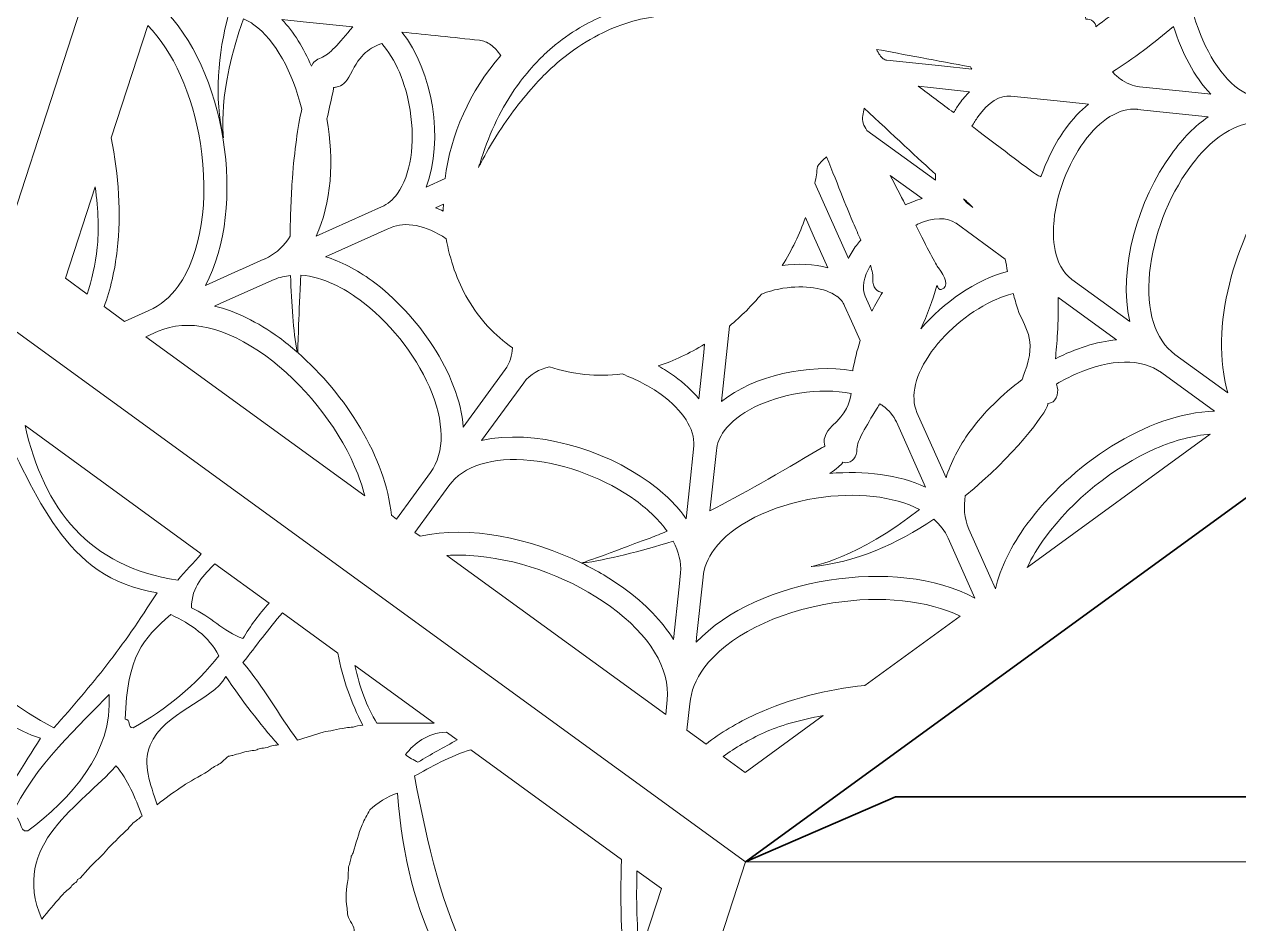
# Model space of a CAD drawing. Header units: millimetres. Extents: x -210 to 134, y -139 to 86.
# Drawn here: x 71.32 to 109.98, y 37.62 to 66.24 of the extents above; entities that cross this region are included whole.
import ezdxf

# ---------------------------------------------------------------- set-up
doc = ezdxf.new("R2010")
doc.units = ezdxf.units.MM
doc.header["$MEASUREMENT"] = 0
for name, color, linetype in [('Side 2 Detail', 7, 'Continuous'), ('Side 2 Outline', 7, 'Continuous'), ('Side 2 Scoring', 7, 'Continuous')]:
    doc.layers.add(name, color=color, linetype=linetype)

msp = doc.modelspace()

# ---------------------------------------------------------------- linework, layer by layer
at = {"layer": 'Side 2 Detail', "color": 250, "lineweight": 9}
for points, knots in [([(110.4637, 72.009), (110.5381, 70.2847), (110.2777, 68.8652), (110.1288, 68.6604), (110.1288, 68.6604), (110.1233, 68.653), (110.1178, 68.6471), (110.1123, 68.64), (110.1123, 68.64), (110.1353, 68.6066), (110.1495, 68.5806), (110.155, 68.568), (110.155, 68.568), (110.2415, 68.3608), (110.0699, 68.1482), (109.8535, 68.0551), (109.8535, 68.0551), (109.5762, 67.9343), (109.2858, 67.5445), (108.7653, 67.0003), (108.7653, 67.0003), (108.6784, 66.9099), (108.5861, 66.8186), (108.4934, 66.7277), (108.4934, 66.7277), (108.788, 65.598), (109.3271, 64.6548), (109.9772, 64.1826), (109.9772, 64.1826), (110.2525, 63.983), (110.5443, 63.8651), (110.8444, 63.8314)], [0, 0, 0, 0, 0.1111111, 0.1111111, 0.1111111, 0.1111111, 0.2222222, 0.2222222, 0.2222222, 0.2222222, 0.3333333, 0.3333333, 0.3333333, 0.3333333, 0.4444444, 0.4444444, 0.4444444, 0.4444444, 0.5555556, 0.5555556, 0.5555556, 0.5555556, 0.6666667, 0.6666667, 0.6666667, 0.6666667, 0.7777778, 0.7777778, 0.7777778, 0.7777778, 1, 1, 1, 1]), ([(105.9203, 69.9866), (105.7232, 69.8963), (105.5503, 69.7519), (105.4073, 69.5552), (105.4073, 69.5552), (104.9901, 68.9825), (104.8354, 67.9658), (105.0056, 66.9016), (105.0056, 66.9016), (105.0321, 66.7325), (105.0686, 66.5689), (105.1093, 66.4085), (105.1093, 66.4085), (105.2981, 66.4185), (105.4335, 66.2874), (105.4283, 66.1585), (105.4283, 66.1585), (105.9606, 66.5973), (106.6761, 67.0319), (107.4513, 67.3881), (107.4513, 67.3881), (107.5026, 67.4119), (107.5553, 67.431), (107.608, 67.4492), (107.608, 67.4492), (107.4334, 68.6833), (107.5429, 69.9502), (107.996, 70.9105)], [0, 0, 0, 0, 0.125, 0.125, 0.125, 0.125, 0.25, 0.25, 0.25, 0.25, 0.375, 0.375, 0.375, 0.375, 0.5, 0.5, 0.5, 0.5, 0.625, 0.625, 0.625, 0.625, 0.75, 0.75, 0.75, 0.75, 1, 1, 1, 1]), ([(87.6103, 64.3547), (87.7712, 64.53), (87.9324, 64.6971), (88.0923, 64.843), (88.0923, 64.843), (88.3296, 65.0606), (88.5674, 65.2506), (88.8054, 65.4204), (88.8054, 65.4204), (89.1592, 65.6731), (89.5127, 65.8752), (89.8627, 66.0347), (89.8627, 66.0347), (89.9712, 66.0841), (90.0794, 66.1296), (90.1872, 66.1711), (90.1872, 66.1711), (90.5238, 66.3005), (90.857, 66.3926), (91.1839, 66.4521), (91.1839, 66.4521), (91.8181, 66.5673), (92.4296, 66.5646), (92.9991, 66.4877), (92.9991, 66.4877), (92.5385, 66.7652), (91.9456, 66.8934), (91.2927, 66.86), (91.2927, 66.86), (91.0433, 66.8475), (90.7846, 66.8088), (90.5217, 66.7475), (90.5217, 66.7475), (90.0205, 66.631), (89.5027, 66.4269), (88.9945, 66.1258), (88.9945, 66.1258), (88.6958, 65.9489), (88.4013, 65.737), (88.1153, 65.493), (88.1153, 65.493), (88.0585, 65.4442), (88.0006, 65.3977), (87.9438, 65.346), (87.9438, 65.346), (87.7774, 65.1932), (87.6223, 65.0304), (87.4728, 64.8628), (87.4728, 64.8628), (87.272, 64.6375), (87.0853, 64.4015), (86.9154, 64.1531), (86.9154, 64.1531), (86.4324, 63.4462), (86.0745, 62.654), (85.8257, 61.8263), (85.8257, 61.8263), (85.8123, 61.7808), (85.7961, 61.7361), (85.783, 61.6901), (85.783, 61.6901), (85.8071, 61.7395), (85.8361, 61.7921), (85.8619, 61.8423), (85.8619, 61.8423), (86.1503, 62.4091), (86.543, 63.0256), (86.9778, 63.5959), (86.9778, 63.5959), (87.1827, 63.8645), (87.395, 64.1197), (87.6103, 64.3547)], [0, 0, 0, 0, 0.0526316, 0.0526316, 0.0526316, 0.0526316, 0.1052632, 0.1052632, 0.1052632, 0.1052632, 0.1578947, 0.1578947, 0.1578947, 0.1578947, 0.2105263, 0.2105263, 0.2105263, 0.2105263, 0.2631579, 0.2631579, 0.2631579, 0.2631579, 0.3157895, 0.3157895, 0.3157895, 0.3157895, 0.3684211, 0.3684211, 0.3684211, 0.3684211, 0.4210526, 0.4210526, 0.4210526, 0.4210526, 0.4736842, 0.4736842, 0.4736842, 0.4736842, 0.5263158, 0.5263158, 0.5263158, 0.5263158, 0.5789474, 0.5789474, 0.5789474, 0.5789474, 0.6315789, 0.6315789, 0.6315789, 0.6315789, 0.6842105, 0.6842105, 0.6842105, 0.6842105, 0.7368421, 0.7368421, 0.7368421, 0.7368421, 0.7894737, 0.7894737, 0.7894737, 0.7894737, 0.8421053, 0.8421053, 0.8421053, 0.8421053, 0.8947368, 0.8947368, 0.8947368, 0.8947368, 1, 1, 1, 1]), ([(75.6789, 66.7999), (77.7253, 64.8515), (78.4274, 60.4185), (77.0828, 57.933), (77.0828, 57.933), (77.7087, 58.2114), (78.3385, 58.492), (78.9714, 58.7738)], [0, 0, 0, 0, 0.3333333, 0.3333333, 0.3333333, 0.3333333, 1, 1, 1, 1]), ([(78.991, 58.7826), (79.268, 58.9078), (79.5109, 59.1106), (79.71, 59.3848), (79.71, 59.3848), (79.7365, 59.421), (79.7579, 59.4645), (79.7827, 59.5031), (79.7827, 59.5031), (79.7889, 60.151), (79.8137, 60.7838), (79.8537, 61.3461), (79.8537, 61.3461), (79.9167, 62.2249), (80.0307, 62.9761), (80.1513, 63.5375), (80.1513, 63.5375), (79.8671, 64.7321), (79.3073, 65.735), (78.6289, 66.2278), (78.6289, 66.2278), (78.5221, 66.3053), (78.4126, 66.3666), (78.302, 66.4193), (78.302, 66.4193), (77.4486, 64.0803), (77.6608, 62.6335), (77.6608, 62.6335), (77.6608, 62.6335), (77.3518, 63.9165), (77.4879, 65.2938), (77.8228, 66.5687), (77.8228, 66.5687), (77.7976, 66.5723), (77.7732, 66.5792), (77.7484, 66.5818)], [0, 0, 0, 0, 0.1, 0.1, 0.1, 0.1, 0.2, 0.2, 0.2, 0.2, 0.3, 0.3, 0.3, 0.3, 0.4, 0.4, 0.4, 0.4, 0.5, 0.5, 0.5, 0.5, 0.6, 0.6, 0.6, 0.6, 0.7, 0.7, 0.7, 0.7, 0.8, 0.8, 0.8, 0.8, 1, 1, 1, 1]), ([(76.2222, 57.9139), (76.9433, 58.9042), (77.213, 60.6433), (76.9253, 62.4521), (76.9253, 62.4521), (76.679, 64.0146), (76.053, 65.3958), (75.2483, 66.2073)], [0, 0, 0, 0, 0.3333333, 0.3333333, 0.3333333, 0.3333333, 1, 1, 1, 1]), ([(81.7774, 66.1584), (81.7774, 66.1584), (80.2016, 66.3248), (80.2016, 66.3248), (80.2016, 66.3248), (80.2016, 66.3248), (79.5195, 66.3957), (79.5195, 66.3957)], [0, 0, 0, 0, 0.3333333, 0.3333333, 0.3333333, 0.3333333, 1, 1, 1, 1]), ([(79.5195, 66.3957), (79.8981, 65.9925), (80.2147, 65.4816), (80.461, 64.9111), (80.461, 64.9111), (80.5072, 65.0289), (80.626, 65.1243), (80.7649, 65.1743), (80.7649, 65.1743), (81.0408, 65.2742), (81.3216, 65.6315), (81.7812, 66.1578)], [0, 0, 0, 0, 0.25, 0.25, 0.25, 0.25, 0.5, 0.5, 0.5, 0.5, 1, 1, 1, 1]), ([(109.086, 64.0162), (108.5634, 64.5733), (108.162, 65.3364), (107.8967, 66.1766), (107.8967, 66.1766), (107.2932, 65.6493), (106.62, 65.1435), (105.9551, 64.7292), (105.9551, 64.7292), (106.0357, 64.6449), (106.1181, 64.5678), (106.2042, 64.5052)], [0, 0, 0, 0, 0.25, 0.25, 0.25, 0.25, 0.5, 0.5, 0.5, 0.5, 1, 1, 1, 1]), ([(86.4865, 65.2489), (86.39, 65.3877), (86.285, 65.5045), (86.172, 65.5867), (86.172, 65.5867), (86.0524, 65.6731), (85.9343, 65.7215), (85.8071, 65.7353), (85.8071, 65.7353), (84.981, 65.8221), (84.1573, 65.9089), (83.3356, 65.9951), (83.3356, 65.9951), (84.3271, 64.7672), (84.6802, 62.5402), (84.1163, 61.0645)], [0, 0, 0, 0, 0.2, 0.2, 0.2, 0.2, 0.4, 0.4, 0.4, 0.4, 0.6, 0.6, 0.6, 0.6, 1, 1, 1, 1]), ([(83.1978, 60.8567), (83.6153, 61.4291), (83.769, 62.4459), (83.5995, 63.5094), (83.5995, 63.5094), (83.4627, 64.3812), (83.1282, 65.1507), (82.6969, 65.6302), (82.6969, 65.6302), (82.3531, 65.5005), (82.0058, 65.3116), (81.7064, 64.6553), (81.7064, 64.6553), (81.57, 64.3643), (81.4105, 64.2778), (81.2792, 64.247), (81.2792, 64.247), (81.2396, 64.2377), (81.2017, 64.2343), (81.1642, 64.2324), (81.1642, 64.2324), (81.1618, 64.1898), (81.1573, 64.1463), (81.1476, 64.1006), (81.1476, 64.1006), (81.0798, 63.8029), (81.016, 63.5172), (80.9537, 63.2364), (80.9537, 63.2364), (81.1866, 61.9193), (81.0959, 60.5351), (80.6106, 59.5035)], [0, 0, 0, 0, 0.1111111, 0.1111111, 0.1111111, 0.1111111, 0.2222222, 0.2222222, 0.2222222, 0.2222222, 0.3333333, 0.3333333, 0.3333333, 0.3333333, 0.4444444, 0.4444444, 0.4444444, 0.4444444, 0.5555556, 0.5555556, 0.5555556, 0.5555556, 0.6666667, 0.6666667, 0.6666667, 0.6666667, 0.7777778, 0.7777778, 0.7777778, 0.7777778, 1, 1, 1, 1]), ([(101.4847, 64.8138), (101.4696, 64.837), (101.4575, 64.8637), (101.443, 64.8877), (101.443, 64.8877), (100.3809, 65.0826), (99.2837, 65.2875), (98.4486, 65.444), (98.4486, 65.444), (98.5085, 65.3112), (98.5819, 65.2042), (98.6611, 65.1467), (98.6611, 65.1467), (98.7011, 65.1176), (98.7355, 65.1037), (98.771, 65.0995)], [0, 0, 0, 0, 0.2, 0.2, 0.2, 0.2, 0.4, 0.4, 0.4, 0.4, 0.6, 0.6, 0.6, 0.6, 1, 1, 1, 1]), ([(98.771, 65.0995), (98.771, 65.0995), (100.5122, 64.9171), (100.5122, 64.9171), (100.5122, 64.9171), (100.5122, 64.9171), (101.4847, 64.8138), (101.4847, 64.8138)], [0, 0, 0, 0, 0.3333333, 0.3333333, 0.3333333, 0.3333333, 1, 1, 1, 1]), ([(99.778, 64.2677), (100.1539, 63.9888), (100.5332, 63.7063), (100.9015, 63.4316), (100.9015, 63.4316), (100.9614, 63.534), (101.0241, 63.6324), (101.0899, 63.7241), (101.0899, 63.7241), (101.1902, 63.862), (101.297, 63.9866), (101.4069, 64.097)], [0, 0, 0, 0, 0.25, 0.25, 0.25, 0.25, 0.5, 0.5, 0.5, 0.5, 1, 1, 1, 1]), ([(106.8208, 64.2539), (106.8208, 64.2539), (108.1834, 64.1113), (108.1834, 64.1113), (108.1834, 64.1113), (108.1834, 64.1113), (109.086, 64.0162), (109.086, 64.0162)], [0, 0, 0, 0, 0.3333333, 0.3333333, 0.3333333, 0.3333333, 1, 1, 1, 1]), ([(102.7253, 63.9587), (102.3874, 63.9948), (102.0046, 63.7552), (101.6746, 63.3008), (101.6746, 63.3008), (101.6056, 63.2061), (101.5443, 63.1017), (101.4847, 62.9961), (101.4847, 62.9961), (101.5591, 62.9401), (101.6356, 62.8828), (101.7083, 62.8285), (101.7083, 62.8285), (102.6602, 62.1145), (103.4457, 61.4952), (103.6073, 61.4251), (103.6073, 61.4251), (103.6324, 61.4143), (103.6565, 61.4014), (103.681, 61.3893), (103.681, 61.3893), (103.8756, 61.9467), (104.1433, 62.4774), (104.4616, 62.9188), (104.4616, 62.9188), (104.6876, 63.2298), (104.9329, 63.4913), (105.1903, 63.6998)], [0, 0, 0, 0, 0.125, 0.125, 0.125, 0.125, 0.25, 0.25, 0.25, 0.25, 0.375, 0.375, 0.375, 0.375, 0.5, 0.5, 0.5, 0.5, 0.625, 0.625, 0.625, 0.625, 0.75, 0.75, 0.75, 0.75, 1, 1, 1, 1]), ([(100.323, 61.2784), (100.3196, 61.3428), (100.3227, 61.4091), (100.3237, 61.4744), (100.3237, 61.4744), (99.8524, 61.899), (98.9181, 62.7634), (98.0558, 63.573), (98.0558, 63.573), (98.0348, 63.4934), (98.0179, 63.414), (98.0103, 63.3373)], [0, 0, 0, 0, 0.25, 0.25, 0.25, 0.25, 0.5, 0.5, 0.5, 0.5, 1, 1, 1, 1]), ([(106.7536, 63.5356), (106.7516, 63.5358), (106.7488, 63.5361), (106.7457, 63.5363), (106.7457, 63.5363), (106.7433, 63.5367), (106.7409, 63.5365), (106.7378, 63.5368), (106.7378, 63.5368), (106.1818, 63.5895), (105.5651, 63.2097), (105.0459, 62.4952), (105.0459, 62.4952), (104.5357, 61.7934), (104.1815, 60.862), (104.0982, 60.0023), (104.0982, 60.0023), (104.0479, 59.4925), (104.0551, 58.5705), (104.6673, 58.1222)], [0, 0, 0, 0, 0.1666667, 0.1666667, 0.1666667, 0.1666667, 0.3333333, 0.3333333, 0.3333333, 0.3333333, 0.5, 0.5, 0.5, 0.5, 0.6666667, 0.6666667, 0.6666667, 0.6666667, 1, 1, 1, 1]), ([(98.0103, 63.3373), (98.0014, 63.2459), (98.0055, 63.1649), (98.0176, 63.0933), (98.0176, 63.0933), (98.0565, 63.0183), (98.0958, 62.9434), (98.1357, 62.8674)], [0, 0, 0, 0, 0.3333333, 0.3333333, 0.3333333, 0.3333333, 1, 1, 1, 1]), ([(106.5111, 56.7826), (106.1191, 58.4391), (106.7829, 60.6607), (107.8327, 62.1125), (107.8327, 62.1125), (108.1947, 62.6108), (108.5919, 63.0099), (109.0088, 63.2986)], [0, 0, 0, 0, 0.3333333, 0.3333333, 0.3333333, 0.3333333, 1, 1, 1, 1]), ([(110.7817, 63.1125), (109.7075, 63.2267), (108.839, 62.2694), (108.417, 61.6885), (108.417, 61.6885), (107.7314, 60.7458), (107.2542, 59.4923), (107.1409, 58.3354), (107.1409, 58.3354), (107.0227, 57.1246), (107.3093, 56.2031), (107.947, 55.7394)], [0, 0, 0, 0, 0.25, 0.25, 0.25, 0.25, 0.5, 0.5, 0.5, 0.5, 1, 1, 1, 1]), ([(74.0814, 62.6251), (74.3326, 61.4429), (74.407, 60.207), (74.2768, 59.0634), (74.2768, 59.0634), (74.2009, 58.4005), (74.0607, 57.7975), (73.8623, 57.2616)], [0, 0, 0, 0, 0.3333333, 0.3333333, 0.3333333, 0.3333333, 1, 1, 1, 1]), ([(109.632, 54.5153), (109.0202, 56.5643), (109.846, 59.4294), (111.2047, 61.3068), (111.2047, 61.3068), (111.7094, 62.0013), (112.2662, 62.5369), (112.8494, 62.8946)], [0, 0, 0, 0, 0.3333333, 0.3333333, 0.3333333, 0.3333333, 1, 1, 1, 1]), ([(97.8088, 59.2075), (97.8505, 59.2644), (97.8977, 59.3205), (97.9442, 59.3771), (97.9442, 59.3771), (97.8684, 59.5522), (97.7867, 59.7367), (97.7044, 59.9283), (97.7044, 59.9283), (97.5687, 60.2449), (97.2255, 61.0972), (96.8583, 62.0265), (96.8583, 62.0265), (96.7532, 61.94), (96.6578, 61.8429), (96.5841, 61.7411), (96.5841, 61.7411), (96.5779, 61.7328), (96.5744, 61.7249), (96.5686, 61.7164), (96.5686, 61.7164), (96.5475, 61.5411), (96.5203, 61.3654), (96.4859, 61.1893)], [0, 0, 0, 0, 0.1428571, 0.1428571, 0.1428571, 0.1428571, 0.2857143, 0.2857143, 0.2857143, 0.2857143, 0.4285714, 0.4285714, 0.4285714, 0.4285714, 0.5714286, 0.5714286, 0.5714286, 0.5714286, 0.7142857, 0.7142857, 0.7142857, 0.7142857, 1, 1, 1, 1]), ([(96.4859, 61.1893), (96.4859, 61.1893), (97.1515, 59.6945), (97.1515, 59.6945), (97.1515, 59.6945), (97.1515, 59.6945), (97.5529, 58.7926), (97.5529, 58.7926)], [0, 0, 0, 0, 0.3333333, 0.3333333, 0.3333333, 0.3333333, 1, 1, 1, 1]), ([(98.883, 61.4327), (99.048, 61.1153), (99.2089, 60.805), (99.3598, 60.5127), (99.3598, 60.5127), (99.3629, 60.5065), (99.366, 60.5005), (99.3694, 60.4943)], [0, 0, 0, 0, 0.3333333, 0.3333333, 0.3333333, 0.3333333, 1, 1, 1, 1]), ([(73.5757, 61.0724), (73.5757, 61.0724), (72.6269, 58.1592), (72.6269, 58.1592), (72.6269, 58.1592), (72.6269, 58.1592), (73.3183, 57.6569), (73.3183, 57.6569)], [0, 0, 0, 0, 0.3333333, 0.3333333, 0.3333333, 0.3333333, 1, 1, 1, 1]), ([(73.3183, 57.6569), (73.4678, 58.1025), (73.5784, 58.5964), (73.6397, 59.1355), (73.6397, 59.1355), (73.6955, 59.6239), (73.6787, 60.3262), (73.5757, 61.0724)], [0, 0, 0, 0, 0.3333333, 0.3333333, 0.3333333, 0.3333333, 1, 1, 1, 1]), ([(101.5082, 60.4175), (101.42, 60.5053), (101.3249, 60.5957), (101.2188, 60.6908), (101.2188, 60.6908), (101.2667, 60.615), (101.3245, 60.5518), (101.391, 60.5027)], [0, 0, 0, 0, 0.3333333, 0.3333333, 0.3333333, 0.3333333, 1, 1, 1, 1]), ([(84.4139, 60.4064), (84.4949, 60.3759), (84.5766, 60.331), (84.6578, 60.2924), (84.6578, 60.2924), (84.6554, 60.3668), (84.6599, 60.4417), (84.6599, 60.516)], [0, 0, 0, 0, 0.3333333, 0.3333333, 0.3333333, 0.3333333, 1, 1, 1, 1]), ([(96.1848, 60.091), (95.997, 59.5665), (95.7528, 59.053), (95.4489, 58.5654), (95.4489, 58.5654), (95.9464, 58.6334), (96.4528, 58.6164), (96.8952, 58.4968)], [0, 0, 0, 0, 0.3333333, 0.3333333, 0.3333333, 0.3333333, 1, 1, 1, 1]), ([(96.8952, 58.4968), (96.8952, 58.4968), (96.4353, 59.5293), (96.4353, 59.5293), (96.4353, 59.5293), (96.4353, 59.5293), (96.1848, 60.091), (96.1848, 60.091)], [0, 0, 0, 0, 0.3333333, 0.3333333, 0.3333333, 0.3333333, 1, 1, 1, 1]), ([(100.9687, 59.9162), (100.6989, 60.1119), (100.2559, 60.0983), (99.7519, 59.8781), (99.7519, 59.8781), (99.7339, 59.8704), (99.7167, 59.8581), (99.6988, 59.8499), (99.6988, 59.8499), (100.0622, 59.1362), (100.3355, 58.5922), (100.4209, 58.4889), (100.4209, 58.4889), (100.6334, 58.2293), (100.7757, 57.8686), (100.5043, 57.8066), (100.5043, 57.8066), (100.4319, 57.7902), (100.4054, 57.8479), (100.3668, 57.9284), (100.3668, 57.9284), (100.2338, 57.4423), (100.0571, 56.987), (99.8607, 56.5529), (99.8607, 56.5529), (100.569, 57.3875), (101.5998, 58.1089), (102.6206, 58.3768)], [0, 0, 0, 0, 0.125, 0.125, 0.125, 0.125, 0.25, 0.25, 0.25, 0.25, 0.375, 0.375, 0.375, 0.375, 0.5, 0.5, 0.5, 0.5, 0.625, 0.625, 0.625, 0.625, 0.75, 0.75, 0.75, 0.75, 1, 1, 1, 1]), ([(82.9787, 59.768), (82.9787, 59.768), (82.8657, 59.7183), (82.8657, 59.7183), (82.8657, 59.7183), (82.8657, 59.7183), (80.9058, 58.8451), (80.9058, 58.8451)], [0, 0, 0, 0, 0.3333333, 0.3333333, 0.3333333, 0.3333333, 1, 1, 1, 1]), ([(102.5465, 58.7711), (102.5465, 58.7711), (100.9783, 59.9104), (100.9783, 59.9104), (100.9783, 59.9104), (100.9783, 59.9104), (100.9687, 59.9162), (100.9687, 59.9162)], [0, 0, 0, 0, 0.3333333, 0.3333333, 0.3333333, 0.3333333, 1, 1, 1, 1]), ([(86.6281, 55.2558), (86.7793, 55.4653), (86.8434, 55.7047), (86.8607, 55.9475), (86.8607, 55.9475), (86.3001, 56.339), (85.8123, 56.8526), (85.4392, 57.4926), (85.4392, 57.4926), (85.0895, 58.0934), (84.8676, 58.7463), (84.7515, 59.4204)], [0, 0, 0, 0, 0.25, 0.25, 0.25, 0.25, 0.5, 0.5, 0.5, 0.5, 1, 1, 1, 1]), ([(80.9058, 58.8451), (81.3912, 58.7003), (81.8914, 58.4431), (82.3893, 58.0812), (82.3893, 58.0812), (82.3896, 58.081), (82.3896, 58.081), (82.3899, 58.0808), (82.3899, 58.0808), (83.8376, 57.0247), (85.155, 55.117), (85.2945, 53.4205)], [0, 0, 0, 0, 0.25, 0.25, 0.25, 0.25, 0.5, 0.5, 0.5, 0.5, 1, 1, 1, 1]), ([(98.3018, 57.1102), (98.4083, 57.3293), (98.5209, 57.5323), (98.637, 57.7074), (98.637, 57.7074), (98.4885, 57.7122), (98.3053, 57.8763), (98.3287, 58.1186), (98.3287, 58.1186), (98.3407, 58.2391), (98.3101, 58.3949), (98.2563, 58.5733), (98.2563, 58.5733), (98.0376, 58.1985), (97.9756, 57.8467), (98.0899, 57.5859)], [0, 0, 0, 0, 0.2, 0.2, 0.2, 0.2, 0.4, 0.4, 0.4, 0.4, 0.6, 0.6, 0.6, 0.6, 1, 1, 1, 1]), ([(77.3773, 57.2743), (78.0433, 57.1133), (78.7374, 56.7762), (79.4316, 56.272), (79.4316, 56.272), (79.432, 56.2718), (79.432, 56.2718), (79.4323, 56.2714), (79.4323, 56.2714), (79.6253, 56.1307), (79.8154, 55.9755), (80.0032, 55.8129), (80.0032, 55.8129), (79.8881, 56.4878), (79.8216, 57.3482), (79.7954, 58.2489), (79.7954, 58.2489), (79.6211, 58.2307), (79.4475, 58.1957), (79.278, 58.1201)], [0, 0, 0, 0, 0.1666667, 0.1666667, 0.1666667, 0.1666667, 0.3333333, 0.3333333, 0.3333333, 0.3333333, 0.5, 0.5, 0.5, 0.5, 0.6666667, 0.6666667, 0.6666667, 0.6666667, 1, 1, 1, 1]), ([(79.278, 58.1201), (79.278, 58.1201), (77.5785, 57.3635), (77.5785, 57.3635), (77.5785, 57.3635), (77.5785, 57.3635), (77.3773, 57.2743), (77.3773, 57.2743)], [0, 0, 0, 0, 0.3333333, 0.3333333, 0.3333333, 0.3333333, 1, 1, 1, 1]), ([(84.2145, 54.7022), (83.7504, 55.7659), (82.9112, 56.8099), (81.969, 57.4945), (81.969, 57.4945), (81.5476, 57.8006), (80.8486, 58.2126), (80.1227, 58.2584), (80.1227, 58.2584), (80.1183, 58.1847), (80.1107, 58.1058), (80.1076, 58.0343), (80.1076, 58.0343), (80.0545, 56.8154), (80.0307, 56.0308), (80.0228, 55.796), (80.0228, 55.796), (81.5524, 54.4593), (82.8299, 52.4481), (83.0056, 50.6194)], [0, 0, 0, 0, 0.1666667, 0.1666667, 0.1666667, 0.1666667, 0.3333333, 0.3333333, 0.3333333, 0.3333333, 0.5, 0.5, 0.5, 0.5, 0.6666667, 0.6666667, 0.6666667, 0.6666667, 1, 1, 1, 1]), ([(97.1767, 57.5909), (96.8128, 57.8553), (96.159, 57.9513), (95.4692, 57.8405), (95.4692, 57.8405), (95.2288, 57.8026), (94.9986, 57.7399), (94.7885, 57.6597), (94.7885, 57.6597), (94.4829, 57.2942), (94.1422, 56.951), (93.7653, 56.6394)], [0, 0, 0, 0, 0.25, 0.25, 0.25, 0.25, 0.5, 0.5, 0.5, 0.5, 1, 1, 1, 1]), ([(103.1556, 55.1609), (103.59, 56.2515), (103.1239, 56.6284), (102.9447, 57.176), (102.9447, 57.176), (102.8896, 57.3438), (102.8421, 57.5117), (102.7952, 57.6791), (102.7952, 57.6791), (102.5989, 57.6261), (102.419, 57.5601), (102.2781, 57.4986), (102.2781, 57.4986), (101.4871, 57.1534), (100.7106, 56.5283), (100.2007, 55.8263), (100.2007, 55.8263), (99.6805, 55.1103), (99.5114, 54.4054), (99.7353, 53.8919)], [0, 0, 0, 0, 0.1666667, 0.1666667, 0.1666667, 0.1666667, 0.3333333, 0.3333333, 0.3333333, 0.3333333, 0.5, 0.5, 0.5, 0.5, 0.6666667, 0.6666667, 0.6666667, 0.6666667, 1, 1, 1, 1]), ([(73.8623, 57.2616), (73.8623, 57.2616), (74.5134, 56.7885), (74.5134, 56.7885), (74.5134, 56.7885), (74.5134, 56.7885), (75.2862, 57.1324), (75.2862, 57.1324)], [0, 0, 0, 0, 0.3333333, 0.3333333, 0.3333333, 0.3333333, 1, 1, 1, 1]), ([(97.928, 56.1762), (97.928, 56.1762), (97.6528, 56.7944), (97.6528, 56.7944), (97.6528, 56.7944), (97.6528, 56.7944), (97.4326, 57.2883), (97.4326, 57.2883)], [0, 0, 0, 0, 0.3333333, 0.3333333, 0.3333333, 0.3333333, 1, 1, 1, 1]), ([(98.0899, 57.5859), (98.0899, 57.5859), (98.2267, 57.2785), (98.2267, 57.2785), (98.2267, 57.2785), (98.2267, 57.2785), (98.3018, 57.1102), (98.3018, 57.1102)], [0, 0, 0, 0, 0.3333333, 0.3333333, 0.3333333, 0.3333333, 1, 1, 1, 1]), ([(104.2463, 57.5351), (104.2398, 57.5399), (104.2322, 57.5418), (104.226, 57.5467), (104.226, 57.5467), (104.2339, 57.1604), (104.2284, 56.7836), (104.2077, 56.4279), (104.2077, 56.4279), (104.1881, 56.1059), (104.1619, 55.8331), (104.1437, 55.5993)], [0, 0, 0, 0, 0.25, 0.25, 0.25, 0.25, 0.5, 0.5, 0.5, 0.5, 1, 1, 1, 1]), ([(106.087, 56.1984), (106.087, 56.1984), (104.2563, 57.5287), (104.2563, 57.5287), (104.2563, 57.5287), (104.2563, 57.5287), (104.2463, 57.5351), (104.2463, 57.5351)], [0, 0, 0, 0, 0.3333333, 0.3333333, 0.3333333, 0.3333333, 1, 1, 1, 1]), ([(75.5779, 56.4725), (75.5779, 56.4725), (75.1876, 56.299), (75.1876, 56.299), (75.1876, 56.299), (75.1876, 56.299), (82.1619, 51.2327), (82.1619, 51.2327)], [0, 0, 0, 0, 0.3333333, 0.3333333, 0.3333333, 0.3333333, 1, 1, 1, 1]), ([(92.9757, 56.0672), (92.4934, 55.7645), (91.9983, 55.5332), (91.5001, 55.3702), (91.5001, 55.3702), (91.68, 55.2684), (91.8543, 55.1616), (92.0142, 55.0462)], [0, 0, 0, 0, 0.3333333, 0.3333333, 0.3333333, 0.3333333, 1, 1, 1, 1]), ([(92.792, 54.3212), (92.792, 54.3212), (92.9478, 55.8021), (92.9478, 55.8021), (92.9478, 55.8021), (92.9478, 55.8021), (92.9757, 56.0672), (92.9757, 56.0672)], [0, 0, 0, 0, 0.3333333, 0.3333333, 0.3333333, 0.3333333, 1, 1, 1, 1]), ([(97.692, 55.2164), (97.6941, 55.2285), (97.6941, 55.2408), (97.6962, 55.2529), (97.6962, 55.2529), (97.7492, 55.56), (97.8302, 55.8727), (97.928, 56.1762)], [0, 0, 0, 0, 0.3333333, 0.3333333, 0.3333333, 0.3333333, 1, 1, 1, 1]), ([(82.1619, 51.2327), (82.0837, 51.536), (81.9772, 51.8498), (81.8353, 52.1754), (81.8353, 52.1754), (81.2513, 53.5135), (80.1944, 54.8268), (79.0079, 55.6889)], [0, 0, 0, 0, 0.3333333, 0.3333333, 0.3333333, 0.3333333, 1, 1, 1, 1]), ([(91.5894, 54.4626), (91.2238, 54.728), (90.7956, 54.9497), (90.3481, 55.1148), (90.3481, 55.1148), (89.544, 55.0202), (88.7579, 55.0987), (88.0371, 55.3463), (88.0371, 55.3463), (87.7216, 55.2662), (87.4194, 55.1165), (87.2162, 54.838)], [0, 0, 0, 0, 0.25, 0.25, 0.25, 0.25, 0.5, 0.5, 0.5, 0.5, 1, 1, 1, 1]), ([(107.5147, 55.1613), (106.876, 55.6183), (105.9134, 55.6035), (104.8051, 55.1189), (104.8051, 55.1189), (104.5936, 55.0267), (104.3838, 54.916), (104.1767, 54.7961), (104.1767, 54.7961), (104.2577, 54.5601), (104.2136, 54.2761), (103.9893, 54.1937), (103.9893, 54.1937), (103.9762, 54.1884), (103.9456, 54.1811), (103.9029, 54.175), (103.9029, 54.175), (103.9018, 54.1658), (103.9015, 54.1574), (103.8994, 54.1479), (103.8994, 54.1479), (103.8439, 53.8664), (102.8152, 52.4977), (101.2708, 51.2385), (101.2708, 51.2385), (101.2153, 50.8887), (101.2322, 50.5271), (101.3865, 50.1811)], [0, 0, 0, 0, 0.125, 0.125, 0.125, 0.125, 0.25, 0.25, 0.25, 0.25, 0.375, 0.375, 0.375, 0.375, 0.5, 0.5, 0.5, 0.5, 0.625, 0.625, 0.625, 0.625, 0.75, 0.75, 0.75, 0.75, 1, 1, 1, 1]), ([(100.6617, 51.8097), (100.8074, 52.295), (101.0634, 52.7948), (101.4251, 53.2932), (101.4251, 53.2932), (101.8599, 53.8885), (102.439, 54.46), (103.0874, 54.9385), (103.0874, 54.9385), (103.1008, 55.0045), (103.1225, 55.0782), (103.1556, 55.1609)], [0, 0, 0, 0, 0.25, 0.25, 0.25, 0.25, 0.5, 0.5, 0.5, 0.5, 1, 1, 1, 1]), ([(93.1448, 50.7605), (94.1498, 51.2749), (95.3135, 51.9374), (96.6847, 52.7573), (96.6847, 52.7573), (96.7253, 52.7811), (96.7653, 52.7988), (96.8052, 52.8141), (96.8052, 52.8141), (96.7949, 52.8501), (96.787, 52.8875), (96.7836, 52.9278), (96.7836, 52.9278), (96.7722, 53.0625), (96.8049, 53.2406), (97.0395, 53.4603), (97.0395, 53.4603), (97.4722, 53.8573), (97.5986, 54.1879), (97.641, 54.4957), (97.641, 54.4957), (97.1504, 54.5882), (96.5824, 54.5959), (95.9974, 54.5028), (95.9974, 54.5028), (94.9321, 54.335), (94.0134, 53.8744), (93.5982, 53.3013), (93.5982, 53.3013), (93.4549, 53.1039), (93.3712, 52.8951), (93.3484, 52.6796)], [0, 0, 0, 0, 0.1111111, 0.1111111, 0.1111111, 0.1111111, 0.2222222, 0.2222222, 0.2222222, 0.2222222, 0.3333333, 0.3333333, 0.3333333, 0.3333333, 0.4444444, 0.4444444, 0.4444444, 0.4444444, 0.5555556, 0.5555556, 0.5555556, 0.5555556, 0.6666667, 0.6666667, 0.6666667, 0.6666667, 0.7777778, 0.7777778, 0.7777778, 0.7777778, 1, 1, 1, 1]), ([(98.6477, 54.103), (98.6167, 54.1253), (98.5798, 54.1443), (98.5464, 54.1651), (98.5464, 54.1651), (98.5195, 54.1198), (98.4916, 54.0738), (98.4655, 54.0289), (98.4655, 54.0289), (98.0961, 53.4093), (97.8343, 53.0243), (97.8243, 52.7247), (97.8243, 52.7247), (97.8174, 52.4931), (97.6875, 52.271), (97.4557, 52.2905), (97.4557, 52.2905), (97.4423, 52.292), (97.4116, 52.298), (97.3713, 52.3101), (97.3713, 52.3101), (97.3664, 52.3027), (97.3644, 52.296), (97.3592, 52.2886), (97.3592, 52.2886), (97.3175, 52.2192), (97.1797, 52.1003), (96.9589, 51.9492), (96.9589, 51.9492), (98.0569, 52.0466), (99.151, 51.9148), (100.0037, 51.5131)], [0, 0, 0, 0, 0.1111111, 0.1111111, 0.1111111, 0.1111111, 0.2222222, 0.2222222, 0.2222222, 0.2222222, 0.3333333, 0.3333333, 0.3333333, 0.3333333, 0.4444444, 0.4444444, 0.4444444, 0.4444444, 0.5555556, 0.5555556, 0.5555556, 0.5555556, 0.6666667, 0.6666667, 0.6666667, 0.6666667, 0.7777778, 0.7777778, 0.7777778, 0.7777778, 1, 1, 1, 1]), ([(99.7353, 53.8919), (99.7353, 53.8919), (100.6179, 51.9074), (100.6179, 51.9074), (100.6179, 51.9074), (100.6179, 51.9074), (100.6617, 51.8097), (100.6617, 51.8097)], [0, 0, 0, 0, 0.3333333, 0.3333333, 0.3333333, 0.3333333, 1, 1, 1, 1]), ([(102.2316, 48.2814), (102.3925, 48.9475), (102.7294, 49.6416), (103.2335, 50.3354), (103.2335, 50.3354), (104.5998, 52.209), (107.0699, 53.8795), (109.2083, 53.9309)], [0, 0, 0, 0, 0.3333333, 0.3333333, 0.3333333, 0.3333333, 1, 1, 1, 1]), ([(72.2576, 43.8531), (73.5074, 45.263), (74.4225, 46.3673), (75.548, 48.1558), (75.548, 48.1558), (72.5704, 48.6018), (71.7067, 51.3398), (70.5213, 53.5788), (70.5213, 53.5788), (69.4333, 49.3101), (67.5592, 46.3017), (72.2576, 43.8531)], [0, 0, 0, 0, 0.25, 0.25, 0.25, 0.25, 0.5, 0.5, 0.5, 0.5, 1, 1, 1, 1]), ([(85.8781, 52.9965), (87.5352, 53.3877), (89.7555, 52.7249), (91.208, 51.6742), (91.208, 51.6742), (91.7044, 51.3133), (92.1024, 50.9185), (92.3904, 50.5025)], [0, 0, 0, 0, 0.3333333, 0.3333333, 0.3333333, 0.3333333, 1, 1, 1, 1]), ([(92.3904, 50.5025), (92.3904, 50.5025), (92.4944, 51.4892), (92.4944, 51.4892), (92.4944, 51.4892), (92.4944, 51.4892), (92.6346, 52.8248), (92.6346, 52.8248)], [0, 0, 0, 0, 0.3333333, 0.3333333, 0.3333333, 0.3333333, 1, 1, 1, 1]), ([(107.331, 52.739), (105.9923, 52.1551), (104.6794, 51.0986), (103.8171, 49.9115), (103.8171, 49.9115), (103.5838, 49.5904), (103.3926, 49.2733), (103.2428, 48.9624)], [0, 0, 0, 0, 0.3333333, 0.3333333, 0.3333333, 0.3333333, 1, 1, 1, 1]), ([(89.0655, 49.0958), (89.1027, 49.1113), (89.8927, 49.3916), (91.2369, 49.8941), (91.2369, 49.8941), (91.4106, 49.9594), (91.5921, 50.0324), (91.7792, 50.1122), (91.7792, 50.1122), (91.5398, 50.4501), (91.2094, 50.7808), (90.7842, 51.0898), (90.7842, 51.0898), (89.8386, 51.7768), (88.5863, 52.2524), (87.4305, 52.3656), (87.4305, 52.3656), (86.2192, 52.4846), (85.2966, 52.1978), (84.8332, 51.5575), (84.8332, 51.5575), (84.8329, 51.5572), (84.8325, 51.5575), (84.8322, 51.5569)], [0, 0, 0, 0, 0.1428571, 0.1428571, 0.1428571, 0.1428571, 0.2857143, 0.2857143, 0.2857143, 0.2857143, 0.4285714, 0.4285714, 0.4285714, 0.4285714, 0.5714286, 0.5714286, 0.5714286, 0.5714286, 0.7142857, 0.7142857, 0.7142857, 0.7142857, 1, 1, 1, 1]), ([(83.0056, 50.6194), (83.0056, 50.6194), (83.1716, 50.4987), (83.1716, 50.4987), (83.1716, 50.4987), (83.1716, 50.4987), (84.2489, 51.9815), (84.2489, 51.9815)], [0, 0, 0, 0, 0.3333333, 0.3333333, 0.3333333, 0.3333333, 1, 1, 1, 1]), ([(84.8322, 51.5569), (84.8322, 51.5569), (83.7552, 50.0748), (83.7552, 50.0748), (83.7552, 50.0748), (83.7552, 50.0748), (83.9199, 49.9552), (83.9199, 49.9552)], [0, 0, 0, 0, 0.3333333, 0.3333333, 0.3333333, 0.3333333, 1, 1, 1, 1]), ([(100.2669, 50.494), (99.1097, 49.7175), (97.7658, 49.0967), (96.367, 48.9882), (96.367, 48.9882), (96.367, 48.9882), (97.8302, 49.2376), (99.8128, 50.8022), (99.8128, 50.8022), (99.006, 51.2263), (97.7892, 51.3668), (96.5262, 51.1653), (96.5262, 51.1653), (95.0882, 50.9386), (93.8439, 50.3113), (93.2771, 49.5291), (93.2771, 49.5291), (93.0753, 49.2514), (92.9567, 48.9561), (92.9247, 48.6502)], [0, 0, 0, 0, 0.1666667, 0.1666667, 0.1666667, 0.1666667, 0.3333333, 0.3333333, 0.3333333, 0.3333333, 0.5, 0.5, 0.5, 0.5, 0.6666667, 0.6666667, 0.6666667, 0.6666667, 1, 1, 1, 1]), ([(101.3865, 50.1811), (101.3865, 50.1811), (102.0559, 48.6783), (102.0559, 48.6783), (102.0559, 48.6783), (102.0559, 48.6783), (102.2316, 48.2814), (102.2316, 48.2814)], [0, 0, 0, 0, 0.3333333, 0.3333333, 0.3333333, 0.3333333, 1, 1, 1, 1]), ([(92.2112, 48.7927), (92.2347, 49.1217), (92.1492, 49.4596), (91.9749, 49.7943), (91.9749, 49.7943), (90.9224, 49.4696), (89.8716, 49.2042), (89.0683, 49.0945), (89.0683, 49.0945), (89.5457, 48.86), (89.9974, 48.5948), (90.4012, 48.3021), (90.4012, 48.3021), (91.094, 47.7986), (91.6287, 47.2438), (91.9876, 46.6615)], [0, 0, 0, 0, 0.2, 0.2, 0.2, 0.2, 0.4, 0.4, 0.4, 0.4, 0.6, 0.6, 0.6, 0.6, 1, 1, 1, 1]), ([(89.9778, 47.718), (88.7895, 48.5813), (87.2155, 49.1804), (85.763, 49.3218), (85.763, 49.3218), (85.4096, 49.3563), (85.0781, 49.3602), (84.7657, 49.3406)], [0, 0, 0, 0, 0.3333333, 0.3333333, 0.3333333, 0.3333333, 1, 1, 1, 1]), ([(84.7657, 49.3406), (84.7657, 49.3406), (91.7368, 44.2763), (91.7368, 44.2763), (91.7368, 44.2763), (91.7368, 44.2763), (91.7861, 44.7426), (91.7861, 44.7426)], [0, 0, 0, 0, 0.3333333, 0.3333333, 0.3333333, 0.3333333, 1, 1, 1, 1]), ([(77.389, 49.076), (77.0456, 48.7196), (76.6452, 48.3731), (76.6404, 47.6783), (76.6404, 47.6783), (77.2475, 47.4112), (77.6419, 46.9308), (78.2793, 46.6946)], [0, 0, 0, 0, 0.3333333, 0.3333333, 0.3333333, 0.3333333, 1, 1, 1, 1]), ([(91.9876, 46.6615), (91.9876, 46.6615), (92.1647, 48.3472), (92.1647, 48.3472), (92.1647, 48.3472), (92.1647, 48.3472), (92.2112, 48.7927), (92.2112, 48.7927)], [0, 0, 0, 0, 0.3333333, 0.3333333, 0.3333333, 0.3333333, 1, 1, 1, 1]), ([(92.9247, 48.6502), (92.9247, 48.6502), (92.7197, 46.7258), (92.7197, 46.7258), (92.7197, 46.7258), (92.7197, 46.7258), (92.7046, 46.5783), (92.7046, 46.5783)], [0, 0, 0, 0, 0.3333333, 0.3333333, 0.3333333, 0.3333333, 1, 1, 1, 1]), ([(101.1054, 47.41), (100.086, 47.9099), (98.5977, 48.0734), (97.0536, 47.8284), (97.0536, 47.8284), (95.2446, 47.5421), (93.674, 46.7484), (92.955, 45.7572)], [0, 0, 0, 0, 0.3333333, 0.3333333, 0.3333333, 0.3333333, 1, 1, 1, 1]), ([(74.5265, 44.1282), (74.7336, 44.1521), (74.5871, 43.8402), (74.7828, 43.8538), (74.7828, 43.8538), (75.8553, 44.4568), (76.7737, 45.2132), (77.5151, 46.1486), (77.5151, 46.1486), (77.1937, 46.7747), (76.6266, 47.1545), (75.9845, 47.4599), (75.9845, 47.4599), (75.0705, 46.6648), (74.6147, 46.1567), (74.5265, 44.1282)], [0, 0, 0, 0, 0.2, 0.2, 0.2, 0.2, 0.4, 0.4, 0.4, 0.4, 0.6, 0.6, 0.6, 0.6, 1, 1, 1, 1]), ([(79.5364, 47.5152), (79.0995, 47.005), (78.6954, 46.4617), (78.2796, 45.9303), (78.2796, 45.9303), (78.9276, 45.1762), (79.4189, 44.267), (80.0173, 43.4641), (80.0173, 43.4641), (80.2915, 43.5442), (80.5668, 43.635), (80.8293, 43.7225), (80.8293, 43.7225), (80.9402, 43.7401), (81.0508, 43.7597), (81.1624, 43.7782)], [0, 0, 0, 0, 0.2, 0.2, 0.2, 0.2, 0.4, 0.4, 0.4, 0.4, 0.6, 0.6, 0.6, 0.6, 1, 1, 1, 1]), ([(71.8331, 43.5263), (70.247, 44.0165), (69.4478, 45.2931), (68.4459, 46.367), (68.4459, 46.367), (68.0273, 43.9515), (65.5989, 40.9506), (67.462, 38.6091), (67.462, 38.6091), (69.5204, 39.7695), (70.8161, 41.8818), (71.8331, 43.5263)], [0, 0, 0, 0, 0.25, 0.25, 0.25, 0.25, 0.5, 0.5, 0.5, 0.5, 1, 1, 1, 1]), ([(81.1624, 43.7782), (81.2913, 43.8052), (81.4201, 43.8331), (81.5504, 43.8602), (81.5504, 43.8602), (81.6289, 43.8662), (81.7068, 43.874), (81.785, 43.8798), (81.785, 43.8798), (81.8811, 43.9003), (81.9751, 43.9325), (82.0919, 43.9441), (82.0919, 43.9441), (81.7264, 44.6574), (81.4598, 45.3965), (81.2965, 46.2357)], [0, 0, 0, 0, 0.2, 0.2, 0.2, 0.2, 0.4, 0.4, 0.4, 0.4, 0.6, 0.6, 0.6, 0.6, 1, 1, 1, 1]), ([(81.8439, 45.838), (81.9834, 45.1646), (82.2177, 44.5333), (82.5439, 44.0036), (82.5439, 44.0036), (83.1517, 44.003), (83.7593, 44.0033), (84.3674, 44.0035)], [0, 0, 0, 0, 0.3333333, 0.3333333, 0.3333333, 0.3333333, 1, 1, 1, 1]), ([(77.2891, 42.5729), (77.4059, 42.6418), (77.5296, 42.6971), (77.6312, 42.782), (77.6312, 42.782), (77.6908, 42.8321), (77.7477, 42.9157), (77.8193, 42.9507), (77.8193, 42.9507), (77.8669, 42.9603), (77.9113, 42.9715), (77.9578, 42.9808), (77.9578, 42.9808), (78.1042, 43.0237), (78.3137, 43.0812), (78.4636, 43.1183), (78.4636, 43.1183), (78.5394, 43.1274), (78.6138, 43.136), (78.6885, 43.1449), (78.6885, 43.1449), (78.7351, 43.1624), (78.7805, 43.1815), (78.8263, 43.1995), (78.8263, 43.1995), (78.9, 43.209), (78.9724, 43.2182), (79.0468, 43.2268), (79.0468, 43.2268), (79.0978, 43.2473), (79.1491, 43.2669), (79.2001, 43.2873), (79.2001, 43.2873), (79.2701, 43.2964), (79.3396, 43.3026), (79.4099, 43.3117), (79.4099, 43.3117), (78.8019, 43.9897), (78.2517, 44.7259), (77.7332, 45.4931), (77.7332, 45.4931), (77.2809, 44.6746), (75.7716, 44.3769), (75.3295, 43.3074), (75.3295, 43.3074), (75.0725, 42.6859), (75.3354, 42.0806), (75.5476, 41.4109), (75.5476, 41.4109), (76.104, 41.8355), (76.4351, 42.072), (77.069, 42.4141), (77.069, 42.4141), (77.1413, 42.4532), (77.2151, 42.5283), (77.2891, 42.5729)], [0, 0, 0, 0, 0.0666667, 0.0666667, 0.0666667, 0.0666667, 0.1333333, 0.1333333, 0.1333333, 0.1333333, 0.2, 0.2, 0.2, 0.2, 0.2666667, 0.2666667, 0.2666667, 0.2666667, 0.3333333, 0.3333333, 0.3333333, 0.3333333, 0.4, 0.4, 0.4, 0.4, 0.4666667, 0.4666667, 0.4666667, 0.4666667, 0.5333333, 0.5333333, 0.5333333, 0.5333333, 0.6, 0.6, 0.6, 0.6, 0.6666667, 0.6666667, 0.6666667, 0.6666667, 0.7333333, 0.7333333, 0.7333333, 0.7333333, 0.8, 0.8, 0.8, 0.8, 0.8666667, 0.8666667, 0.8666667, 0.8666667, 1, 1, 1, 1]), ([(74.0183, 44.9207), (73.1657, 43.9916), (71.6116, 42.663), (70.8964, 41.0114), (70.8964, 41.0114), (71.2933, 41.116), (71.0893, 40.522), (71.4342, 40.5761), (71.4342, 40.5761), (72.7874, 41.5993), (74.1486, 43.0478), (74.0183, 44.9207)], [0, 0, 0, 0, 0.25, 0.25, 0.25, 0.25, 0.5, 0.5, 0.5, 0.5, 1, 1, 1, 1]), ([(93.0253, 43.3406), (93.4735, 43.6943), (94.004, 44.0133), (94.6104, 44.2899), (94.6104, 44.2899), (95.6618, 44.7686), (96.8649, 45.0799), (98.0727, 45.206)], [0, 0, 0, 0, 0.3333333, 0.3333333, 0.3333333, 0.3333333, 1, 1, 1, 1]), ([(92.5013, 44.6224), (92.5013, 44.6224), (92.4131, 43.7856), (92.4131, 43.7856), (92.4131, 43.7856), (92.4131, 43.7856), (93.0253, 43.3406), (93.0253, 43.3406)], [0, 0, 0, 0, 0.3333333, 0.3333333, 0.3333333, 0.3333333, 1, 1, 1, 1]), ([(93.5707, 42.9443), (93.5707, 42.9443), (94.2652, 42.4397), (94.2652, 42.4397), (94.2652, 42.4397), (94.2652, 42.4397), (96.7522, 44.2469), (96.7522, 44.2469)], [0, 0, 0, 0, 0.3333333, 0.3333333, 0.3333333, 0.3333333, 1, 1, 1, 1]), ([(96.7522, 44.2469), (96.0053, 44.1137), (95.3263, 43.9117), (94.8763, 43.7064), (94.8763, 43.7064), (94.383, 43.4814), (93.9482, 43.2242), (93.5707, 42.9443)], [0, 0, 0, 0, 0.3333333, 0.3333333, 0.3333333, 0.3333333, 1, 1, 1, 1]), ([(83.4493, 43.0039), (83.5768, 42.9121), (83.7105, 42.8297), (83.852, 42.7615), (83.852, 42.7615), (84.252, 43.0141), (84.6802, 43.2376), (85.0995, 43.4712)], [0, 0, 0, 0, 0.3333333, 0.3333333, 0.3333333, 0.3333333, 1, 1, 1, 1]), ([(85.5294, 43.1587), (84.9159, 42.9817), (84.2096, 42.5779), (83.7432, 42.3238), (83.7432, 42.3238), (84.5411, 37.9735), (85.7141, 33.9967), (89.6712, 32.8041)], [0, 0, 0, 0, 0.3333333, 0.3333333, 0.3333333, 0.3333333, 1, 1, 1, 1]), ([(72.7978, 38.7812), (72.8146, 38.8045), (72.8325, 38.8288), (72.8491, 38.8532), (72.8491, 38.8532), (72.8942, 38.8897), (72.9545, 38.9252), (72.9921, 38.9693), (72.9921, 38.9693), (73.0007, 38.9888), (73.0086, 39.0069), (73.0175, 39.0265), (73.0175, 39.0265), (73.0423, 39.0419), (73.0692, 39.057), (73.0944, 39.0725), (73.0944, 39.0725), (73.3193, 39.3183), (73.5343, 39.5641), (73.7834, 39.7886), (73.7834, 39.7886), (73.8647, 39.8614), (73.9312, 39.9522), (73.9984, 40.0373), (73.9984, 40.0373), (74.2064, 40.2402), (74.4132, 40.4435), (74.6216, 40.6462), (74.6216, 40.6462), (74.6746, 40.7053), (74.7277, 40.7652), (74.7794, 40.8249), (74.7794, 40.8249), (74.8765, 40.8989), (74.9733, 40.9737), (75.0698, 41.0481), (75.0698, 41.0481), (74.849, 41.6396), (74.6126, 42.216), (74.2368, 42.652), (74.2368, 42.652), (73.184, 41.3981), (70.833, 40.1858), (71.8803, 37.7663), (71.8803, 37.7663), (72.0729, 38.0179), (72.2782, 38.244), (72.4815, 38.4858), (72.4815, 38.4858), (72.5683, 38.5897), (72.6899, 38.6958), (72.7978, 38.7812)], [0, 0, 0, 0, 0.0714286, 0.0714286, 0.0714286, 0.0714286, 0.1428571, 0.1428571, 0.1428571, 0.1428571, 0.2142857, 0.2142857, 0.2142857, 0.2142857, 0.2857143, 0.2857143, 0.2857143, 0.2857143, 0.3571429, 0.3571429, 0.3571429, 0.3571429, 0.4285714, 0.4285714, 0.4285714, 0.4285714, 0.5, 0.5, 0.5, 0.5, 0.5714286, 0.5714286, 0.5714286, 0.5714286, 0.6428571, 0.6428571, 0.6428571, 0.6428571, 0.7142857, 0.7142857, 0.7142857, 0.7142857, 0.7857143, 0.7857143, 0.7857143, 0.7857143, 0.8571429, 0.8571429, 0.8571429, 0.8571429, 1, 1, 1, 1]), ([(81.785, 39.8745), (81.7664, 39.8409), (81.7471, 39.8061), (81.7281, 39.7724), (81.7281, 39.7724), (81.7185, 39.7164), (81.7082, 39.6602), (81.6982, 39.6046), (81.6982, 39.6046), (81.6775, 39.5426), (81.6575, 39.4799), (81.6368, 39.4196), (81.6368, 39.4196), (81.6341, 39.2985), (81.6303, 39.1776), (81.6262, 39.0568), (81.6262, 39.0568), (81.5738, 38.7363), (81.5328, 38.4417), (81.5958, 38.1179), (81.5958, 38.1179), (81.602, 38.0386), (81.61, 37.9609), (81.6158, 37.8824), (81.6158, 37.8824), (81.653, 37.7253), (81.8594, 37.543), (81.8105, 37.3558), (81.8105, 37.3558), (81.7829, 37.2506), (81.6851, 37.1477), (81.6313, 37.0601), (81.6313, 37.0601), (81.5438, 36.9138), (81.4877, 36.7677), (81.4012, 36.6205), (81.4012, 36.6205), (81.3278, 36.4949), (81.2183, 36.3657), (81.1673, 36.221), (81.1673, 36.221), (81.159, 36.1736), (81.1494, 36.1261), (81.1411, 36.0784), (81.1411, 36.0784), (81.1187, 36.0386), (81.0973, 36), (81.075, 35.9609), (81.075, 35.9609), (81.0667, 35.9166), (81.0581, 35.8722), (81.0494, 35.8281), (81.0494, 35.8281), (81.0419, 35.806), (81.0302, 35.778), (81.0202, 35.7523), (81.0202, 35.7523), (81.1707, 34.5768), (81.7946, 33.5841), (82.2752, 32.8188), (82.2752, 32.8188), (84.0246, 33.0731), (85.9246, 32.8791), (87.3671, 32.9127), (87.3671, 32.9127), (84.9179, 35.3268), (83.542, 37.5708), (83.1957, 41.7783), (83.1957, 41.7783), (82.8626, 41.6606), (82.5715, 41.4777), (82.3173, 41.2455), (82.3173, 41.2455), (82.2373, 41.0924), (82.1402, 40.9318), (82.0761, 40.7744), (82.0761, 40.7744), (81.9572, 40.4793), (81.8814, 40.1867), (81.785, 39.8745)], [0, 0, 0, 0, 0.047619, 0.047619, 0.047619, 0.047619, 0.0952381, 0.0952381, 0.0952381, 0.0952381, 0.1428571, 0.1428571, 0.1428571, 0.1428571, 0.1904762, 0.1904762, 0.1904762, 0.1904762, 0.2380952, 0.2380952, 0.2380952, 0.2380952, 0.2857143, 0.2857143, 0.2857143, 0.2857143, 0.3333333, 0.3333333, 0.3333333, 0.3333333, 0.3809524, 0.3809524, 0.3809524, 0.3809524, 0.4285714, 0.4285714, 0.4285714, 0.4285714, 0.4761905, 0.4761905, 0.4761905, 0.4761905, 0.5238095, 0.5238095, 0.5238095, 0.5238095, 0.5714286, 0.5714286, 0.5714286, 0.5714286, 0.6190476, 0.6190476, 0.6190476, 0.6190476, 0.6666667, 0.6666667, 0.6666667, 0.6666667, 0.7142857, 0.7142857, 0.7142857, 0.7142857, 0.7619048, 0.7619048, 0.7619048, 0.7619048, 0.8095238, 0.8095238, 0.8095238, 0.8095238, 0.8571429, 0.8571429, 0.8571429, 0.8571429, 0.9047619, 0.9047619, 0.9047619, 0.9047619, 1, 1, 1, 1]), ([(90.9042, 36.6001), (90.9042, 36.6001), (91.6011, 38.7454), (91.6011, 38.7454), (91.6011, 38.7454), (91.6011, 38.7454), (90.8225, 39.3111), (90.8225, 39.3111)], [0, 0, 0, 0, 0.3333333, 0.3333333, 0.3333333, 0.3333333, 1, 1, 1, 1])]:
    msp.add_open_spline(points, degree=3, knots=knots, dxfattribs=at)
for points in [[(75.2483, 66.2073), (75.2483, 66.2073), (74.0814, 62.6251), (74.0814, 62.6251)], [(81.7812, 66.1578), (81.7802, 66.1578), (81.7788, 66.1584), (81.7774, 66.1584)], [(84.7123, 61.3301), (84.8887, 62.731), (85.4998, 64.1141), (86.4865, 65.2489)], [(100.1694, 64.2267), (100.1694, 64.2267), (99.778, 64.2677), (99.778, 64.2677)], [(101.4069, 64.097), (101.4069, 64.097), (100.1694, 64.2267), (100.1694, 64.2267)], [(106.2042, 64.5052), (106.4022, 64.3612), (106.6083, 64.2778), (106.8208, 64.2539)], [(104.2019, 63.8029), (104.2019, 63.8029), (102.7253, 63.9587), (102.7253, 63.9587)], [(105.1903, 63.6998), (105.1903, 63.6998), (104.2019, 63.8029), (104.2019, 63.8029)], [(109.0088, 63.2986), (109.0088, 63.2986), (106.7536, 63.5356), (106.7536, 63.5356)], [(98.1357, 62.8674), (98.1357, 62.8674), (100.323, 61.2784), (100.323, 61.2784)], [(85.783, 61.6901), (85.8071, 61.7395), (85.8361, 61.7921), (85.8619, 61.8423)], [(85.8257, 61.8263), (85.8123, 61.7808), (85.7961, 61.7361), (85.783, 61.6901)], [(85.8619, 61.8423), (85.8619, 61.8423), (85.8257, 61.8263), (85.8257, 61.8263)], [(84.1163, 61.0645), (84.1163, 61.0645), (84.7123, 61.3301), (84.7123, 61.3301)], [(99.8989, 60.6946), (99.8989, 60.6946), (98.883, 61.4327), (98.883, 61.4327)], [(82.6904, 60.43), (82.8847, 60.517), (83.0552, 60.6605), (83.1978, 60.8567)], [(99.3694, 60.4943), (99.5434, 60.5768), (99.7205, 60.6471), (99.8989, 60.6946)], [(80.6106, 59.5035), (80.6106, 59.5035), (82.6904, 60.43), (82.6904, 60.43)], [(84.6599, 60.516), (84.6599, 60.516), (84.4139, 60.4064), (84.4139, 60.4064)], [(101.391, 60.5027), (101.391, 60.5027), (101.5082, 60.4175), (101.5082, 60.4175)], [(84.7515, 59.4204), (84.0904, 59.8504), (83.4521, 59.9799), (82.9787, 59.768)], [(97.5529, 58.7926), (97.6238, 58.9314), (97.7092, 59.0704), (97.8088, 59.2075)], [(78.9714, 58.7738), (78.9714, 58.7738), (78.991, 58.7826), (78.991, 58.7826)], [(102.6206, 58.3768), (102.592, 58.5106), (102.5689, 58.6405), (102.5465, 58.7711)], [(104.6673, 58.1222), (104.6673, 58.1222), (106.5111, 56.7826), (106.5111, 56.7826)], [(75.2862, 57.1324), (75.6482, 57.2952), (75.9631, 57.5573), (76.2222, 57.9139)], [(97.1794, 57.589), (97.1794, 57.589), (97.1767, 57.5909), (97.1767, 57.5909)], [(97.4326, 57.2883), (97.3802, 57.4051), (97.2972, 57.5032), (97.1794, 57.589)], [(79.0079, 55.6889), (77.7353, 56.6136), (76.5171, 56.8921), (75.5779, 56.4725)], [(93.7653, 56.6394), (93.7653, 56.6394), (93.5104, 54.2359), (93.5104, 54.2359)], [(104.1437, 55.5993), (104.7837, 55.9285), (105.4504, 56.1464), (106.087, 56.1984)], [(107.947, 55.7394), (107.947, 55.7394), (109.632, 54.5153), (109.632, 54.5153)], [(93.5104, 54.2359), (94.5446, 55.0727), (96.2861, 55.4529), (97.692, 55.2164)], [(85.2945, 53.4205), (85.2945, 53.4205), (86.6281, 55.2558), (86.6281, 55.2558)], [(92.0142, 55.0462), (92.3239, 54.8209), (92.585, 54.5772), (92.792, 54.3212)], [(107.5006, 55.1727), (107.5054, 55.1685), (107.5099, 55.1647), (107.5143, 55.1614)], [(107.5285, 55.1514), (107.5195, 55.1578), (107.5088, 55.1656), (107.5006, 55.1727)], [(107.5143, 55.1614), (107.5143, 55.1614), (107.5147, 55.1613), (107.5147, 55.1613)], [(109.2083, 53.9309), (109.2083, 53.9309), (107.5285, 55.1514), (107.5285, 55.1514)], [(84.2489, 51.9815), (84.7144, 52.6203), (84.7023, 53.5864), (84.2145, 54.7022)], [(87.2162, 54.838), (87.2162, 54.838), (85.8781, 52.9965), (85.8781, 52.9965)], [(91.5908, 54.4616), (91.5908, 54.4616), (91.5894, 54.4626), (91.5894, 54.4626)], [(92.6346, 52.8248), (92.6591, 53.3745), (92.2884, 53.955), (91.5908, 54.4616)], [(98.6497, 54.1014), (98.6497, 54.1014), (98.6477, 54.103), (98.6477, 54.103)], [(99.0804, 53.5874), (98.9919, 53.7853), (98.8468, 53.9581), (98.6497, 54.1014)], [(76.9536, 49.3925), (76.9536, 49.3925), (71.3436, 53.471), (71.3436, 53.471)], [(71.3436, 53.471), (71.9437, 50.8115), (73.3759, 48.9842), (76.2036, 48.5522)], [(100.0037, 51.5131), (100.0037, 51.5131), (99.0804, 53.5874), (99.0804, 53.5874)], [(103.2428, 48.9624), (103.2428, 48.9624), (109.0688, 53.1959), (109.0688, 53.1959)], [(109.0688, 53.1959), (108.5372, 53.1585), (107.9536, 53.011), (107.331, 52.739)], [(93.3484, 52.6796), (93.3484, 52.6796), (93.1448, 50.7605), (93.1448, 50.7605)], [(83.9199, 49.9552), (85.4819, 50.3018), (87.4346, 49.8944), (89.0655, 49.0958)], [(100.7261, 49.8904), (100.6245, 50.1171), (100.4684, 50.3189), (100.2669, 50.494)], [(101.5743, 47.9848), (101.5743, 47.9848), (100.7261, 49.8904), (100.7261, 49.8904)], [(76.2036, 48.5522), (76.442, 48.8445), (76.7066, 49.1098), (76.9536, 49.3925)], [(92.7046, 46.5783), (94.6524, 48.6276), (99.088, 49.3304), (101.5743, 47.9848)], [(79.1095, 47.826), (79.1095, 47.826), (77.389, 49.076), (77.389, 49.076)], [(78.2793, 46.6946), (78.5163, 47.1113), (78.8053, 47.4756), (79.1095, 47.826)], [(91.7861, 44.7426), (91.8732, 45.7495), (91.2318, 46.8078), (89.9778, 47.718)], [(81.2965, 46.2357), (81.2965, 46.2357), (79.5364, 47.5152), (79.5364, 47.5152)], [(98.0727, 45.206), (98.0727, 45.206), (101.1054, 47.41), (101.1054, 47.41)], [(84.3674, 44.0035), (84.3674, 44.0035), (81.8439, 45.838), (81.8439, 45.838)], [(92.955, 45.7572), (92.6952, 45.3999), (92.543, 45.0188), (92.5013, 44.6224)], [(84.754, 43.7225), (84.1218, 43.6781), (83.7532, 43.3765), (83.4493, 43.0039)], [(85.0995, 43.4712), (85.0995, 43.4712), (84.754, 43.7225), (84.754, 43.7225)], [(90.3295, 39.6692), (90.3295, 39.6692), (85.5294, 43.1587), (85.5294, 43.1587)], [(90.5293, 35.4464), (90.3329, 36.7845), (90.2737, 38.2359), (90.3295, 39.6692)], [(90.8225, 39.3111), (90.7953, 38.3943), (90.8197, 37.4809), (90.9042, 36.6001)]]:
    msp.add_open_spline(points, degree=3, dxfattribs=at)
at = {"layer": 'Side 2 Outline', "color": 250, "lineweight": 35}
for points in [[(109.2675, 85.7386), (109.2675, 85.7386), (118.5335, 57.2204), (118.5335, 57.2204)], [(76.8457, 84.9526), (76.8457, 84.9526), (69.5194, 62.4049), (69.5194, 62.4049)], [(94.2745, 39.5946), (94.2745, 39.5946), (118.5335, 57.2197), (118.5335, 57.2197)], [(94.281, 39.5881), (94.281, 39.5881), (99.0559, 41.6634), (99.0559, 41.6634)], [(122.764, 41.6634), (122.764, 41.6634), (99.0559, 41.6634), (99.0559, 41.6634)]]:
    msp.add_open_spline(points, degree=3, dxfattribs=at)
at = {"layer": 'Side 2 Scoring', "color": 250, "lineweight": 18}
for points in [[(79.2814, 85.7382), (79.2814, 85.7382), (70.0155, 57.2197), (70.0155, 57.2197)], [(94.2745, 39.595), (94.2745, 39.595), (70.0155, 57.2201), (70.0155, 57.2201)], [(94.2745, 39.5948), (94.2745, 39.5948), (85.0086, 11.0765), (85.0086, 11.0765)], [(124.261, 39.5946), (124.261, 39.5946), (94.2748, 39.5943), (94.2748, 39.5943)]]:
    msp.add_open_spline(points, degree=3, dxfattribs=at)

doc.saveas('drawing.dxf')
